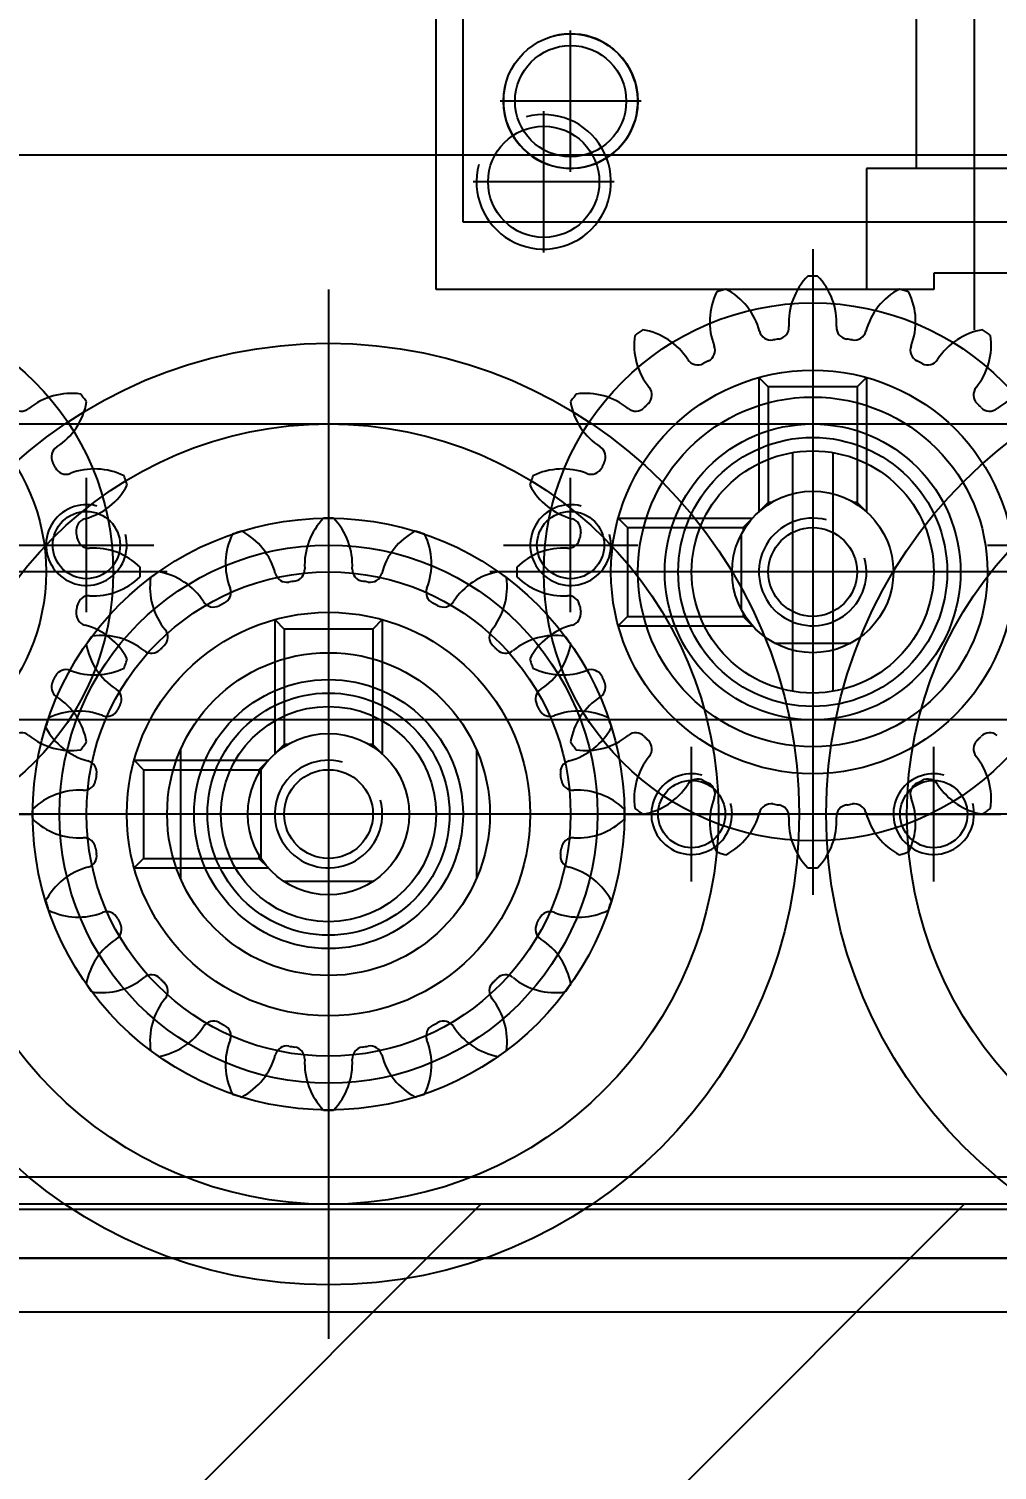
# Model space of a CAD drawing. Header units: inches. Extents: x 0 to 77285, y -118 to 40065.
# Drawn here: x 16464.5 to 16500.5, y 25985.7 to 26039.2 of the extents above; entities that cross this region are included whole.
import ezdxf

# ---------------------------------------------------------------- set-up
doc = ezdxf.new("R2010")
doc.units = ezdxf.units.IN
doc.header["$LTSCALE"] = 5
doc.header["$MEASUREMENT"] = 0
doc.layers.add('A', color=8, linetype='Continuous')
doc.styles.add('SCI', font='')
doc.styles.get('SCI').set_extended_font_data('Gulim')
doc.dimstyles.new('SCH', dxfattribs={"dimtxt": 2.5, "dimasz": 2, "dimexe": 1.25, "dimexo": 0.625, "dimtad": 1, "dimdec": 8, "dimtxsty": 'SCI', "dimcen": 2.5, "dimclrd": 4, "dimclre": 4, "dimclrt": 7, "dimadec": 8, "dimazin": 2, "dimtfac": 1, "dimtdec": 8, "dimtmove": 0, "dimatfit": 3, "dimfxl": 1, "dimarcsym": 0})

# ---------------------------------------------------------------- blocks, each defined once
blk = doc.blocks.new('A$Cc399747e')
h = blk.add_hatch()
h.set_pattern_fill('ANSI31', color=256, scale=4)
h.set_pattern_definition([(45, (8071.277, 63861.461), (-8.980256, 8.980256), [])])
h.paths.add_polyline_path([(891.797, 581), (491.797, 581), (491.797, 281), (891.797, 281)])
for p, q in [((807.797, 247), (807.797, 286)), ((884.297, 285), (659.297, 285)), ((659.297, 283), (884.297, 283)), ((884.297, 283), (659.297, 283)), ((491.797, 281), (891.797, 281)), ((491.797, 281), (891.797, 281)), ((807.797, 254.5), (807.797, 278.5)), ((789.797, 245.5), (789.797, 269.5)), ((806.14, 269.001), (809.454, 269.001)), ((802.297, 264.102), (802.297, 268.898)), ((815.026, 268.5), (810.033, 268.5)), ((810.383, 268.15), (810.033, 268.5)), ((813.297, 264.102), (813.297, 268.898)), ((815.026, 268.5), (814.676, 268.15)), ((810.298, 268.157), (810.298, 264.843)), ((810.383, 268.021), (810.383, 268.15)), ((814.676, 268.15), (810.383, 268.15)), ((814.676, 264.85), (814.676, 268.15)), ((752.297, 266.5), (791.297, 266.5)), ((759.797, 266.5), (783.797, 266.5)), ((788.297, 266.5), (827.297, 266.5)), ((795.797, 266.5), (819.797, 266.5)), ((810.383, 264.85), (810.033, 264.5)), ((810.383, 264.85), (810.383, 264.979)), ((814.676, 264.85), (810.383, 264.85)), ((815.026, 264.5), (814.676, 264.85)), ((805.797, 259.272), (805.797, 264.264)), ((806.147, 263.914), (805.797, 264.264)), ((809.447, 263.914), (809.797, 264.264)), ((809.797, 259.272), (809.797, 264.264)), ((815.026, 264.5), (810.033, 264.5)), ((806.147, 263.914), (806.277, 263.914)), ((806.147, 259.622), (806.147, 263.914)), ((809.318, 263.914), (809.447, 263.914)), ((809.447, 259.622), (809.447, 263.914)), ((789.797, 252), (789.797, 263)), ((789.047, 253.063), (789.047, 261.937)), ((790.547, 253.063), (790.547, 261.937)), ((791.22, 260.141), (788.374, 260.141)), ((797.026, 259.5), (792.033, 259.5)), ((792.383, 259.15), (792.033, 259.5)), ((797.026, 259.5), (796.676, 259.15)), ((805.797, 259.272), (806.147, 259.622)), ((806.147, 259.622), (809.447, 259.622)), ((809.797, 259.272), (809.447, 259.622)), ((792.383, 259.021), (792.383, 259.15)), ((796.676, 259.15), (792.383, 259.15)), ((792.438, 258.923), (792.438, 256.077)), ((796.676, 255.85), (796.676, 259.15)), ((777.797, 257.5), (801.797, 257.5)), ((784.297, 257.5), (795.297, 257.5)), ((813.797, 257.5), (837.797, 257.5)), ((792.383, 255.85), (792.033, 255.5)), ((792.383, 255.85), (792.383, 255.979)), ((796.676, 255.85), (792.383, 255.85)), ((797.026, 255.5), (796.676, 255.85)), ((787.797, 250.272), (787.797, 255.264)), ((788.147, 254.914), (787.797, 255.264)), ((791.447, 254.914), (791.797, 255.264)), ((791.797, 250.272), (791.797, 255.264)), ((797.026, 255.5), (792.033, 255.5)), ((788.147, 254.914), (788.277, 254.914)), ((788.147, 250.622), (788.147, 254.914)), ((791.318, 254.914), (791.447, 254.914)), ((791.447, 250.622), (791.447, 254.914)), ((826.797, 252), (716.797, 252)), ((787.797, 250.272), (788.147, 250.622)), ((788.147, 250.622), (791.447, 250.622)), ((791.797, 250.272), (791.447, 250.622)), ((783.797, 215.5), (783.797, 248.5)), ((785.297, 247), (803.797, 247)), ((785.297, 246.4), (785.297, 247)), ((787.797, 242.5), (787.797, 247)), ((803.797, 247), (803.797, 217)), ((777.747, 246.4), (785.297, 246.4)), ((799.797, 245.625), (799.797, 240.375)), ((778.262, 244.5), (802.797, 244.5)), ((802.797, 244.5), (802.797, 219.5)), ((797.172, 243), (802.422, 243)), ((779.797, 242.5), (787.797, 242.5)), ((785.947, 227), (785.947, 242.5)), ((798.797, 242.625), (798.797, 237.375)), ((884.297, 242), (659.297, 242)), ((796.172, 240), (801.422, 240))]:
    blk.add_line(p, q)
at = {"ltscale": 3}
for p, q in [((213.792, 281.2), (1040.797, 281.2)), ((213.792, 280), (1040.797, 280)), ((213.792, 280), (1040.797, 280)), ((807.797, 253.5), (807.797, 279.5)), ((785.297, 269), (785.297, 264)), ((794.297, 269), (794.297, 264)), ((758.797, 266.5), (784.797, 266.5)), ((787.797, 266.5), (782.797, 266.5)), ((796.797, 266.5), (791.797, 266.5)), ((794.797, 266.5), (820.797, 266.5)), ((823.797, 266.5), (818.797, 266.5)), ((789.797, 250), (789.797, 265)), ((655.297, 263), (886.297, 263)), ((798.797, 259), (798.797, 254)), ((816.797, 259), (816.797, 254)), ((782.297, 257.5), (797.297, 257.5)), ((818.297, 257.5), (833.297, 257.5)), ((783.297, 256.5), (778.297, 256.5)), ((801.297, 256.5), (796.297, 256.5)), ((819.297, 256.5), (814.297, 256.5))]:
    blk.add_line(p, q, dxfattribs=at)
for centre, radius in [((771.797, 266.5), 17.5), ((807.797, 266.5), 17.5), ((771.797, 266.5), 14.5), ((807.797, 266.5), 14.5), ((807.797, 266.5), 10), ((807.797, 266.5), 7.5), ((807.797, 266.5), 6), ((807.797, 266.5), 5), ((807.797, 266.5), 4.5), ((807.797, 266.5), 4), ((807.797, 266.5), 3), ((807.797, 266.5), 3), ((807.797, 266.5), 1.65), ((789.797, 257.5), 10), ((825.797, 257.5), 10), ((789.797, 257.5), 7.5), ((825.797, 257.5), 7.5), ((789.797, 257.5), 5), ((789.797, 257.5), 4.5), ((789.797, 257.5), 4.5), ((789.797, 257.5), 3), ((789.797, 257.5), 3), ((789.797, 257.5), 1.65), ((799.797, 243), 2.067), ((798.797, 240), 2.5), ((798.797, 240), 2.067)]:
    blk.add_circle(centre, radius)
for centre, radius in [((807.797, 266.5), 11), ((807.797, 266.5), 9), ((785.297, 266.5), 1.25), ((794.297, 266.5), 1.25), ((789.797, 257.5), 6.5), ((789.797, 257.5), 5.5), ((798.797, 256.5), 1.25), ((816.797, 256.5), 1.25)]:
    blk.add_circle(centre, radius, dxfattribs=at)
for centre, radius, start, end in [((807.797, 266.5), 11, 107.0506, 108), ((803.403, 274.806), 2.5, 14.8421, 62.1345), ((809.409, 275.758), 2.5, 135.8655, 183.1579), ((807.797, 266.5), 11, 90, 90.9494), ((807.797, 266.5), 11, 89.0506, 90), ((806.185, 275.758), 2.5, 356.8421, 44.1345), ((812.191, 274.806), 2.5, 117.8655, 165.1579), ((807.797, 266.5), 11, 72, 72.9494), ((806.47, 275.803), 2.5, 153.8655, 201.1579), ((807.797, 266.5), 11, 108, 108.9494), ((807.797, 266.5), 11, 71.0506, 72), ((809.125, 275.803), 2.5, 338.8421, 26.1345), ((807.797, 266.5), 11, 126, 126.9494), ((807.797, 266.5), 11, 125.0506, 126), ((801.052, 273.042), 2.5, 32.8421, 80.1345), ((806.247, 275.56), 0.442, 194.8421, 279.711), ((806.472, 275.596), 0.442, 278.289, 3.1579), ((809.122, 275.596), 0.442, 176.8421, 261.711), ((809.348, 275.56), 0.442, 260.289, 345.1579), ((814.543, 273.042), 2.5, 99.8655, 147.1579), ((807.797, 266.5), 11, 54, 54.9494), ((807.797, 266.5), 11, 53.0506, 54), ((803.66, 274.937), 2.5, 171.8655, 219.1579), ((803.726, 274.741), 0.442, 296.289, 21.1579), ((807.797, 266.5), 8.75, 99, 99.711), ((807.797, 266.5), 8.75, 98.289, 99), ((807.797, 266.5), 8.75, 81, 81.711), ((807.797, 266.5), 8.75, 80.289, 81), ((811.868, 274.741), 0.442, 158.8421, 243.711), ((811.935, 274.937), 2.5, 320.8421, 8.1345), ((803.523, 274.637), 0.442, 212.8421, 297.711), ((807.797, 266.5), 8.75, 117, 117.711), ((807.797, 266.5), 8.75, 116.289, 117), ((807.797, 266.5), 8.75, 63, 63.711), ((807.797, 266.5), 8.75, 62.289, 63), ((812.071, 274.637), 0.442, 242.289, 327.1579), ((801.379, 273.08), 0.442, 314.289, 39.1579), ((814.215, 273.08), 0.442, 140.8421, 225.711), ((807.797, 266.5), 11, 144, 144.9494), ((801.255, 273.246), 2.5, 189.8655, 237.1579), ((807.797, 266.5), 11, 143.0506, 144), ((799.36, 270.637), 2.5, 50.8421, 98.1345), ((807.797, 266.5), 8.75, 135, 135.711), ((807.797, 266.5), 8.75, 134.289, 135), ((807.797, 266.5), 8.75, 45, 45.711), ((807.797, 266.5), 8.75, 44.289, 45), ((816.234, 270.637), 2.5, 81.8655, 129.1579), ((814.339, 273.246), 2.5, 302.8421, 350.1345), ((807.797, 266.5), 11, 36, 36.9494), ((807.797, 266.5), 11, 35.0506, 36), ((801.218, 272.918), 0.442, 230.8421, 315.711), ((814.377, 272.918), 0.442, 224.289, 309.1579), ((799.66, 270.774), 0.442, 332.289, 57.1579), ((815.935, 270.774), 0.442, 122.8421, 207.711), ((807.797, 266.5), 8.75, 152.289, 153), ((807.797, 266.5), 8.75, 27, 27.711), ((807.797, 266.5), 11, 161.0506, 162), ((798.495, 267.828), 2.5, 68.8421, 116.1345), ((799.556, 270.571), 0.442, 248.8421, 333.711), ((807.797, 266.5), 8.75, 153, 153.711), ((807.797, 266.5), 8.75, 26.289, 27), ((816.038, 270.571), 0.442, 206.289, 291.1579), ((817.1, 267.828), 2.5, 63.8655, 111.1579), ((807.797, 266.5), 11, 18, 18.9494), ((807.797, 266.5), 11, 162, 162.9494), ((799.491, 270.894), 2.5, 207.8655, 255.1579), ((816.104, 270.894), 2.5, 284.8421, 332.1345), ((807.797, 266.5), 11, 17.0506, 18), ((791.409, 266.758), 2.5, 135.8655, 183.1579), ((789.797, 257.5), 11, 90, 90.9494), ((789.797, 257.5), 11, 89.0506, 90), ((788.185, 266.758), 2.5, 356.8421, 44.1345), ((798.737, 268.051), 0.442, 350.289, 75.1579), ((807.797, 266.5), 2, 255, 195), ((816.857, 268.051), 0.442, 104.8421, 189.711), ((788.47, 266.803), 2.5, 153.8655, 201.1579), ((789.797, 257.5), 11, 108, 108.9494), ((789.797, 257.5), 11, 107.0506, 108), ((785.403, 265.806), 2.5, 14.8421, 62.1345), ((794.191, 265.806), 2.5, 117.8655, 165.1579), ((789.797, 257.5), 11, 72, 72.9494), ((789.797, 257.5), 11, 71.0506, 72), ((791.125, 266.803), 2.5, 338.8421, 26.1345), ((807.797, 266.5), 8.75, 171, 171.711), ((807.797, 266.5), 8.75, 170.289, 171), ((807.797, 266.5), 8.75, 9, 9.711), ((807.797, 266.5), 8.75, 8.289, 9), ((798.54, 264.888), 2.5, 86.8421, 134.1345), ((798.702, 267.825), 0.442, 266.8421, 351.711), ((816.893, 267.825), 0.442, 188.289, 273.1579), ((817.055, 264.888), 2.5, 45.8655, 93.1579), ((785.66, 265.937), 2.5, 171.8655, 219.1579), ((789.797, 257.5), 11, 126, 126.9494), ((789.797, 257.5), 11, 125.0506, 126), ((783.052, 264.042), 2.5, 32.8421, 80.1345), ((788.247, 266.56), 0.442, 194.8421, 279.711), ((788.472, 266.596), 0.442, 278.289, 3.1579), ((791.122, 266.596), 0.442, 176.8421, 261.711), ((791.348, 266.56), 0.442, 260.289, 345.1579), ((796.543, 264.042), 2.5, 99.8655, 147.1579), ((793.935, 265.937), 2.5, 320.8421, 8.1345), ((789.797, 257.5), 11, 54, 54.9494), ((789.797, 257.5), 11, 53.0506, 54), ((807.797, 266.5), 11, 179.0506, 180), ((807.797, 266.5), 11, 180, 180.9494), ((798.54, 268.112), 2.5, 225.8655, 273.1579), ((817.055, 268.112), 2.5, 266.8421, 314.1345), ((807.797, 266.5), 11, 360, 0.9494), ((807.797, 266.5), 11, 359.0506, 0), ((785.726, 265.741), 0.442, 296.289, 21.1579), ((789.797, 257.5), 8.75, 99, 99.711), ((789.797, 257.5), 8.75, 98.289, 99), ((789.797, 257.5), 8.75, 81, 81.711), ((789.797, 257.5), 8.75, 80.289, 81), ((793.868, 265.741), 0.442, 158.8421, 243.711), ((785.523, 265.637), 0.442, 212.8421, 297.711), ((789.797, 257.5), 8.75, 117, 117.711), ((789.797, 257.5), 8.75, 116.289, 117), ((789.797, 257.5), 8.75, 63, 63.711), ((789.797, 257.5), 8.75, 62.289, 63), ((794.071, 265.637), 0.442, 242.289, 327.1579), ((798.702, 265.175), 0.442, 8.289, 93.1579), ((807.797, 266.5), 8.75, 188.289, 189), ((807.797, 266.5), 8.75, 351, 351.711), ((816.893, 265.175), 0.442, 86.8421, 171.711), ((798.737, 264.95), 0.442, 284.8421, 9.711), ((807.797, 266.5), 8.75, 189, 189.711), ((816.857, 264.95), 0.442, 170.289, 255.1579), ((807.797, 266.5), 8.75, 350.289, 351), ((783.379, 264.08), 0.442, 314.289, 39.1579), ((796.215, 264.08), 0.442, 140.8421, 225.711), ((798.234, 261.637), 2.5, 81.8655, 129.1579), ((799.491, 262.106), 2.5, 104.8421, 152.1345), ((816.104, 262.106), 2.5, 27.8655, 75.1579), ((817.36, 261.637), 2.5, 50.8421, 98.1345), ((783.218, 263.918), 0.442, 230.8421, 315.711), ((789.797, 257.5), 8.75, 135, 135.711), ((789.797, 257.5), 8.75, 134.289, 135), ((789.797, 257.5), 8.75, 45, 45.711), ((789.797, 257.5), 8.75, 44.289, 45), ((796.377, 263.918), 0.442, 224.289, 309.1579), ((796.339, 264.246), 2.5, 302.8421, 350.1345), ((789.797, 257.5), 11, 36, 36.9494), ((789.797, 257.5), 11, 35.0506, 36), ((825.797, 257.5), 11, 144, 144.9494), ((819.255, 264.246), 2.5, 189.8655, 237.1579), ((825.797, 257.5), 11, 143.0506, 144), ((819.218, 263.918), 0.442, 230.8421, 315.711), ((807.797, 266.5), 11, 197.0506, 198), ((807.797, 266.5), 11, 198, 198.9494), ((807.797, 266.5), 11, 341.0506, 342), ((807.797, 266.5), 11, 342, 342.9494), ((798.495, 265.172), 2.5, 243.8655, 291.1579), ((799.556, 262.429), 0.442, 26.289, 111.1579), ((807.797, 266.5), 8.75, 206.289, 207), ((807.797, 266.5), 8.75, 207, 207.711), ((807.797, 266.5), 8.75, 332.289, 333), ((807.797, 266.5), 8.75, 333, 333.711), ((816.038, 262.429), 0.442, 68.8421, 153.711), ((817.1, 265.172), 2.5, 248.8421, 296.1345), ((797.935, 261.774), 0.442, 122.8421, 207.711), ((799.66, 262.226), 0.442, 302.8421, 27.711), ((815.935, 262.226), 0.442, 152.289, 237.1579), ((817.66, 261.774), 0.442, 332.289, 57.1579), ((789.797, 257.5), 8.75, 27, 27.711), ((789.797, 257.5), 8.75, 26.289, 27), ((801.255, 259.754), 2.5, 122.8421, 170.1345), ((814.339, 259.754), 2.5, 9.8655, 57.1579), ((825.797, 257.5), 8.75, 153, 153.711), ((825.797, 257.5), 8.75, 152.289, 153), ((798.038, 261.571), 0.442, 206.289, 291.1579), ((799.1, 258.828), 2.5, 63.8655, 111.1579), ((789.797, 257.5), 11, 18, 18.9494), ((825.797, 257.5), 11, 161.0506, 162), ((816.495, 258.828), 2.5, 68.8421, 116.1345), ((817.556, 261.571), 0.442, 248.8421, 333.711), ((798.104, 261.894), 2.5, 284.8421, 332.1345), ((799.36, 262.363), 2.5, 261.8655, 309.1579), ((789.797, 257.5), 11, 17.0506, 18), ((801.218, 260.082), 0.442, 44.289, 129.1579), ((807.797, 266.5), 8.75, 224.289, 225), ((807.797, 266.5), 8.75, 315, 315.711), ((814.377, 260.082), 0.442, 50.8421, 135.711), ((816.234, 262.363), 2.5, 230.8421, 278.1345), ((825.797, 257.5), 11, 162, 162.9494), ((817.491, 261.894), 2.5, 207.8655, 255.1579), ((807.797, 266.5), 11, 215.0506, 216), ((807.797, 266.5), 11, 216, 216.9494), ((807.797, 266.5), 8.75, 225, 225.711), ((801.379, 259.921), 0.442, 320.8421, 45.711), ((814.215, 259.921), 0.442, 134.289, 219.1579), ((807.797, 266.5), 8.75, 314.289, 315), ((807.797, 266.5), 11, 323.0506, 324), ((807.797, 266.5), 11, 324, 324.9494), ((789.797, 257.5), 2, 255, 195), ((798.857, 259.051), 0.442, 104.8421, 189.711), ((803.66, 258.063), 2.5, 140.8421, 188.1345), ((811.935, 258.063), 2.5, 351.8655, 39.1579), ((816.737, 259.051), 0.442, 350.289, 75.1579), ((789.797, 257.5), 8.75, 9, 9.711), ((789.797, 257.5), 8.75, 8.289, 9), ((798.893, 258.825), 0.442, 188.289, 273.1579), ((803.523, 258.363), 0.442, 62.289, 147.1579), ((812.071, 258.363), 0.442, 32.8421, 117.711), ((816.702, 258.825), 0.442, 266.8421, 351.711), ((825.797, 257.5), 8.75, 171, 171.711), ((825.797, 257.5), 8.75, 170.289, 171), ((799.055, 255.888), 2.5, 45.8655, 93.1579), ((801.052, 259.958), 2.5, 279.8655, 327.1579), ((807.797, 266.5), 8.75, 242.289, 243), ((807.797, 266.5), 8.75, 243, 243.711), ((803.726, 258.259), 0.442, 338.8421, 63.711), ((811.868, 258.259), 0.442, 116.289, 201.1579), ((807.797, 266.5), 8.75, 296.289, 297), ((807.797, 266.5), 8.75, 297, 297.711), ((814.543, 259.958), 2.5, 212.8421, 260.1345), ((816.54, 255.888), 2.5, 86.8421, 134.1345), ((807.797, 266.5), 11, 233.0506, 234), ((806.47, 257.197), 2.5, 158.8421, 206.1345), ((806.247, 257.44), 0.442, 80.289, 165.1579), ((807.797, 266.5), 8.75, 260.289, 261), ((807.797, 266.5), 8.75, 261, 261.711), ((806.472, 257.405), 0.442, 356.8421, 81.711), ((809.122, 257.405), 0.442, 98.289, 183.1579), ((807.797, 266.5), 8.75, 278.289, 279), ((807.797, 266.5), 8.75, 279, 279.711), ((809.348, 257.44), 0.442, 14.8421, 99.711), ((809.125, 257.197), 2.5, 333.8655, 21.1579), ((807.797, 266.5), 11, 306, 306.9494), ((799.055, 259.112), 2.5, 266.8421, 314.1345), ((789.797, 257.5), 11, 360, 0.9494), ((789.797, 257.5), 11, 359.0506, 0), ((807.797, 266.5), 11, 234, 234.9494), ((803.403, 258.194), 2.5, 297.8655, 345.1579), ((809.409, 257.242), 2.5, 176.8421, 224.1345), ((806.185, 257.242), 2.5, 315.8655, 3.1579), ((812.191, 258.194), 2.5, 194.8421, 242.1345), ((807.797, 266.5), 11, 305.0506, 306), ((825.797, 257.5), 11, 179.0506, 180), ((825.797, 257.5), 11, 180, 180.9494), ((816.54, 259.112), 2.5, 225.8655, 273.1579), ((798.893, 256.175), 0.442, 86.8421, 171.711), ((816.702, 256.175), 0.442, 8.289, 93.1579), ((789.797, 257.5), 8.75, 350.289, 351), ((789.797, 257.5), 8.75, 351, 351.711), ((807.797, 266.5), 11, 251.0506, 252), ((807.797, 266.5), 11, 288, 288.9494), ((825.797, 257.5), 8.75, 188.289, 189), ((825.797, 257.5), 8.75, 189, 189.711), ((798.857, 255.95), 0.442, 170.289, 255.1579), ((807.797, 266.5), 11, 252, 252.9494), ((807.797, 266.5), 11, 287.0506, 288), ((816.737, 255.95), 0.442, 284.8421, 9.711), ((798.104, 253.106), 2.5, 27.8655, 75.1579), ((807.797, 266.5), 11, 269.0506, 270), ((807.797, 266.5), 11, 270, 270.9494), ((817.491, 253.106), 2.5, 104.8421, 152.1345), ((789.797, 257.5), 11, 341.0506, 342), ((789.797, 257.5), 11, 342, 342.9494), ((825.797, 257.5), 11, 197.0506, 198), ((825.797, 257.5), 11, 198, 198.9494), ((797.935, 253.226), 0.442, 152.289, 237.1579), ((789.797, 257.5), 8.75, 332.289, 333), ((789.797, 257.5), 8.75, 333, 333.711), ((798.038, 253.429), 0.442, 68.8421, 153.711), ((799.1, 256.172), 2.5, 248.8421, 296.1345), ((816.495, 256.172), 2.5, 243.8655, 291.1579), ((817.556, 253.429), 0.442, 26.289, 111.1579), ((817.66, 253.226), 0.442, 302.8421, 27.711), ((825.797, 257.5), 8.75, 206.289, 207), ((825.797, 257.5), 8.75, 207, 207.711), ((796.339, 250.754), 2.5, 9.8655, 57.1579), ((819.255, 250.754), 2.5, 122.8421, 170.1345), ((781.36, 253.363), 2.5, 261.8655, 309.1579), ((783.218, 251.082), 0.442, 44.289, 129.1579), ((789.797, 257.5), 8.75, 224.289, 225), ((789.797, 257.5), 8.75, 225, 225.711), ((789.797, 257.5), 8.75, 314.289, 315), ((789.797, 257.5), 8.75, 315, 315.711), ((796.377, 251.082), 0.442, 50.8421, 135.711), ((798.234, 253.363), 2.5, 230.8421, 278.1345), ((817.36, 253.363), 2.5, 261.8655, 309.1579), ((819.218, 251.082), 0.442, 44.289, 129.1579), ((783.379, 250.921), 0.442, 320.8421, 45.711), ((796.215, 250.921), 0.442, 134.289, 219.1579), ((789.797, 257.5), 11, 323.0506, 324), ((789.797, 257.5), 11, 324, 324.9494), ((825.797, 257.5), 11, 215.0506, 216), ((825.797, 257.5), 11, 216, 216.9494), ((785.66, 249.063), 2.5, 140.8421, 188.1345), ((793.935, 249.063), 2.5, 351.8655, 39.1579), ((785.523, 249.363), 0.442, 62.289, 147.1579), ((789.797, 257.5), 8.75, 242.289, 243), ((789.797, 257.5), 8.75, 243, 243.711), ((785.726, 249.259), 0.442, 338.8421, 63.711), ((793.868, 249.259), 0.442, 116.289, 201.1579), ((789.797, 257.5), 8.75, 296.289, 297), ((789.797, 257.5), 8.75, 297, 297.711), ((794.071, 249.363), 0.442, 32.8421, 117.711), ((783.052, 250.958), 2.5, 279.8655, 327.1579), ((796.543, 250.958), 2.5, 212.8421, 260.1345), ((789.797, 257.5), 11, 233.0506, 234), ((789.797, 257.5), 11, 234, 234.9494), ((788.47, 248.197), 2.5, 158.8421, 206.1345), ((788.247, 248.44), 0.442, 80.289, 165.1579), ((789.797, 257.5), 8.75, 260.289, 261), ((789.797, 257.5), 8.75, 261, 261.711), ((788.472, 248.405), 0.442, 356.8421, 81.711), ((791.122, 248.405), 0.442, 98.289, 183.1579), ((789.797, 257.5), 8.75, 278.289, 279), ((789.797, 257.5), 8.75, 279, 279.711), ((791.348, 248.44), 0.442, 14.8421, 99.711), ((791.125, 248.197), 2.5, 333.8655, 21.1579), ((789.797, 257.5), 11, 305.0506, 306), ((789.797, 257.5), 11, 306, 306.9494), ((785.403, 249.194), 2.5, 297.8655, 345.1579), ((791.409, 248.242), 2.5, 176.8421, 224.1345), ((788.185, 248.242), 2.5, 315.8655, 3.1579), ((794.191, 249.194), 2.5, 194.8421, 242.1345), ((789.797, 257.5), 11, 251.0506, 252), ((789.797, 257.5), 11, 252, 252.9494), ((789.797, 257.5), 11, 287.0506, 288), ((789.797, 257.5), 11, 288, 288.9494), ((789.797, 257.5), 11, 269.0506, 270), ((789.797, 257.5), 11, 270, 270.9494), ((799.797, 243), 2.5, 345, 285), ((798.797, 240), 2.5, 345, 285)]:
    blk.add_arc(centre, radius, start, end)
for centre in [(785.297, 266.5), (794.297, 266.5), (798.797, 256.5), (816.797, 256.5)]:
    blk.add_arc(centre, 1.5, 255, 195, dxfattribs=at)
blk = doc.blocks.new('*D366')
at = {"color": 4, "lineweight": -2, "transparency": 16777216}
for p, q in [((12554.65, 23925.55), (12554.65, 28076.143)), ((17979.65, 23925.05), (17979.65, 28076.143)), ((12714.65, 27976.143), (17819.65, 27976.143))]:
    blk.add_line(p, q, dxfattribs=at)
at = {"color": 4, "transparency": 16777216}
for points in [[(12714.65, 28002.81), (12714.65, 27949.477), (12554.65, 27976.143)], [(17819.65, 28002.81), (17819.65, 27949.477), (17979.65, 27976.143)]]:
    blk.add_solid(points, dxfattribs=at)
at = {"layer": 'Defpoints', "color": 0, "transparency": 16777216}
for p in [(17979.65, 27976.143), (12554.65, 23875.55), (17979.65, 23875.05)]:
    blk.add_point(p, dxfattribs=at)
at = {"color": 7, "transparency": 16777216, "insert": (15267.15, 28128.806), "char_height": 200, "attachment_point": 5, "style": 'SCI'}
blk.add_mtext('5425', dxfattribs=at)
blk = doc.blocks.new('*D367')
at = {"color": 4, "lineweight": -2, "transparency": 16777216}
for p, q in [((12554.65, 23925.55), (12554.65, 29140.675)), ((21064.65, 23433.05), (21064.65, 29140.675)), ((12714.65, 29040.675), (20904.65, 29040.675))]:
    blk.add_line(p, q, dxfattribs=at)
at = {"color": 4, "transparency": 16777216}
for points in [[(12714.65, 29067.342), (12714.65, 29014.009), (12554.65, 29040.675)], [(20904.65, 29067.342), (20904.65, 29014.009), (21064.65, 29040.675)]]:
    blk.add_solid(points, dxfattribs=at)
at = {"layer": 'Defpoints', "color": 0, "transparency": 16777216}
for p in [(21064.65, 29040.675), (12554.65, 23875.55), (21064.65, 23383.05)]:
    blk.add_point(p, dxfattribs=at)
at = {"color": 7, "transparency": 16777216, "insert": (16809.65, 29193.472), "char_height": 200, "attachment_point": 5, "style": 'SCI'}
blk.add_mtext('8510', dxfattribs=at)
blk = doc.blocks.new('*D374')
at = {"color": 4, "lineweight": -2, "transparency": 16777216}
for p, q in [((12554.65, 23925.55), (12554.65, 30215.876)), ((37924.65, 23433.05), (37924.65, 30215.876)), ((12714.65, 30115.876), (37764.65, 30115.876))]:
    blk.add_line(p, q, dxfattribs=at)
at = {"color": 4, "transparency": 16777216}
for points in [[(12714.65, 30142.543), (12714.65, 30089.21), (12554.65, 30115.876)], [(37764.65, 30142.543), (37764.65, 30089.21), (37924.65, 30115.876)]]:
    blk.add_solid(points, dxfattribs=at)
at = {"layer": 'Defpoints', "color": 0, "transparency": 16777216}
for p in [(37924.65, 30115.876), (12554.65, 23875.55), (37924.65, 23383.05)]:
    blk.add_point(p, dxfattribs=at)
at = {"color": 7, "transparency": 16777216, "insert": (25239.65, 30268.539), "char_height": 200, "attachment_point": 5, "style": 'SCI'}
blk.add_mtext('25370', dxfattribs=at)

msp = doc.modelspace()

# ---------------------------------------------------------------- block references
at = {"layer": 'A', "rotation": 180}
msp.add_blockref('A$Cc399747e', (17283.44187244, 26276.55060516), dxfattribs=at)

# ---------------------------------------------------------------- dimensions: what is measured, and where the dimension line sits
for base, p2, picture, middle in [((37924.649780898, 30115.8761734788), (37924.649780898, 23383.0504762948), '*D374', (25239.649780898, 30268.5392893244)), ((21064.649780898, 29040.6754827387), (21064.649780898, 23383.0504762948), '*D367', (16809.649780898, 29193.4717543765)), ((17979.649780898, 27976.1433020648), (17979.649780898, 23875.0504762948), '*D366', (15267.149780898, 28128.8064179103))]:
    dim = msp.add_linear_dim(base=base, p1=(12554.649780898, 23875.5504762968), p2=p2, dimstyle='SCH', override={"dimscale": 80})
    dim.commit()
    dim.dimension.update_dxf_attribs({"geometry": picture, "text_midpoint": middle})

doc.saveas('drawing.dxf')
